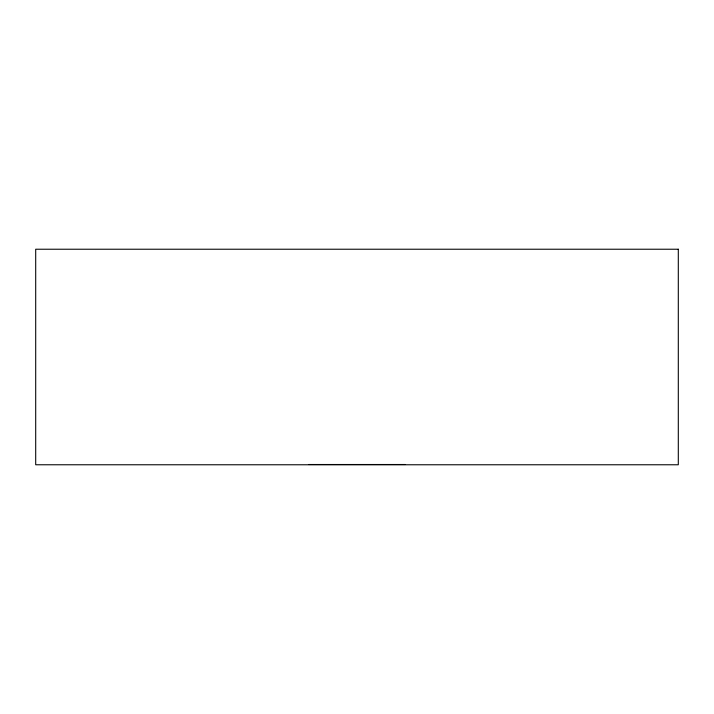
<?xml version="1.0" encoding="UTF-8"?>
<svg xmlns="http://www.w3.org/2000/svg" width="714" height="714" viewBox="0 0 714 714"><rect width="100%" height="100%" fill="white"/><g stroke="black" fill="none" stroke-linecap="round" stroke-linejoin="round"><path stroke-width="1.07" d="M308.805 464.502L405.195 464.502M678.3 249.231L35.7 249.231L35.7 464.769L678.3 464.769L678.3 249.231"/></g></svg>
